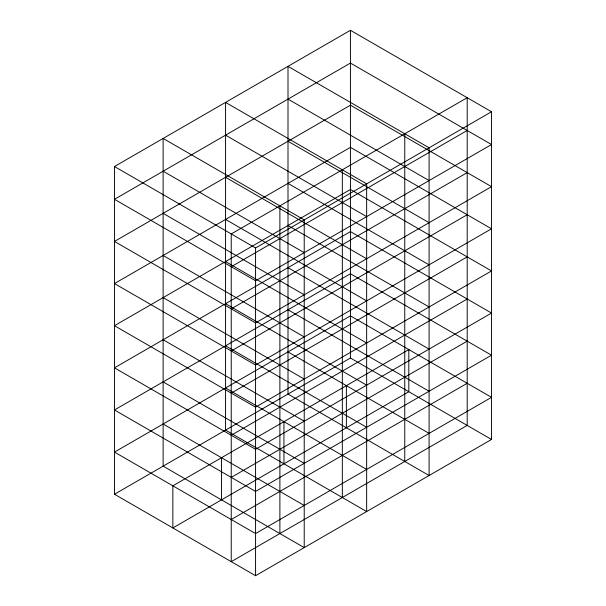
<?xml version="1.0" encoding="UTF-8"?>
<svg xmlns="http://www.w3.org/2000/svg" width="606" height="606" viewBox="0 0 606 606"><rect width="100%" height="100%" fill="white"/><g stroke="black" fill="none" stroke-linecap="round" stroke-linejoin="round"><path stroke-width="0.91" d="M114.473 166.529L350.435 30.3L491.527 111.762L491.527 439.471L255.565 575.7L114.473 494.238L114.473 166.529L255.565 247.99L491.527 111.762M231.234 266.716L467.203 130.487M231.234 308.848L467.203 172.619M231.234 350.988L467.203 214.751M231.234 393.12L467.203 256.883M114.473 494.238L350.435 358.01L491.527 439.471M231.234 435.252L467.203 299.023M231.234 477.384L467.203 341.155M231.234 519.524L467.203 383.287M288.001 99.119L429.093 180.58M288.001 141.251L429.093 222.713M225.561 135.168L366.653 216.622M288.001 183.383L429.093 264.845M225.561 177.3L366.653 258.762M288.001 225.523L429.093 306.977M163.128 171.21L304.22 252.672M225.561 219.433L366.653 300.894M288.001 267.655L429.093 349.117M163.128 213.35L304.22 294.804M225.561 261.572L366.653 343.026M288.001 309.787L429.093 391.249M163.128 255.482L304.22 336.944M225.561 303.704L366.653 385.158M288.001 351.927L429.093 433.381M163.128 297.614L304.22 379.076M225.561 345.837L366.653 427.298M163.128 339.754L304.22 421.208M225.561 387.969L366.653 469.43M163.128 381.886L304.22 463.34M163.128 424.018L304.22 505.48M404.763 133.759L404.763 461.469M350.435 30.3L350.435 358.01M346.382 385.628L346.382 427.768M342.329 169.809L342.329 497.518M283.941 421.678L283.941 463.81M279.889 205.858L279.889 533.568M255.565 247.99L255.565 575.7M221.508 457.727L221.508 499.859M350.435 63.069L114.473 199.306L255.565 280.76L491.527 144.531L350.435 63.069M350.435 105.202L114.473 241.438L255.565 322.892L491.527 186.663L350.435 105.202M350.435 147.341L114.473 283.57L255.565 365.032L491.527 228.795L350.435 147.341M467.203 97.71L231.234 233.946L231.234 561.656L467.203 425.427L467.203 97.71M350.435 189.473L114.473 325.702L255.565 407.164L491.527 270.935L350.435 189.473M350.435 231.606L114.473 367.842L255.565 449.296L491.527 313.067L350.435 231.606M350.435 273.745L114.473 409.974L255.565 491.428L491.527 355.199L350.435 273.745M350.435 315.877L114.473 452.106L255.565 533.568L491.527 397.331L350.435 315.877M408.815 349.586L172.854 485.815L172.854 527.947L408.815 391.718L408.815 349.586M429.093 147.803L288.001 66.349L288.001 394.059L429.093 475.513L429.093 147.803M366.653 183.853L225.561 102.399L225.561 430.108L366.653 511.562L366.653 183.853M304.22 219.902L163.128 138.441L163.128 466.15L304.22 547.612L304.22 219.902"/></g></svg>
